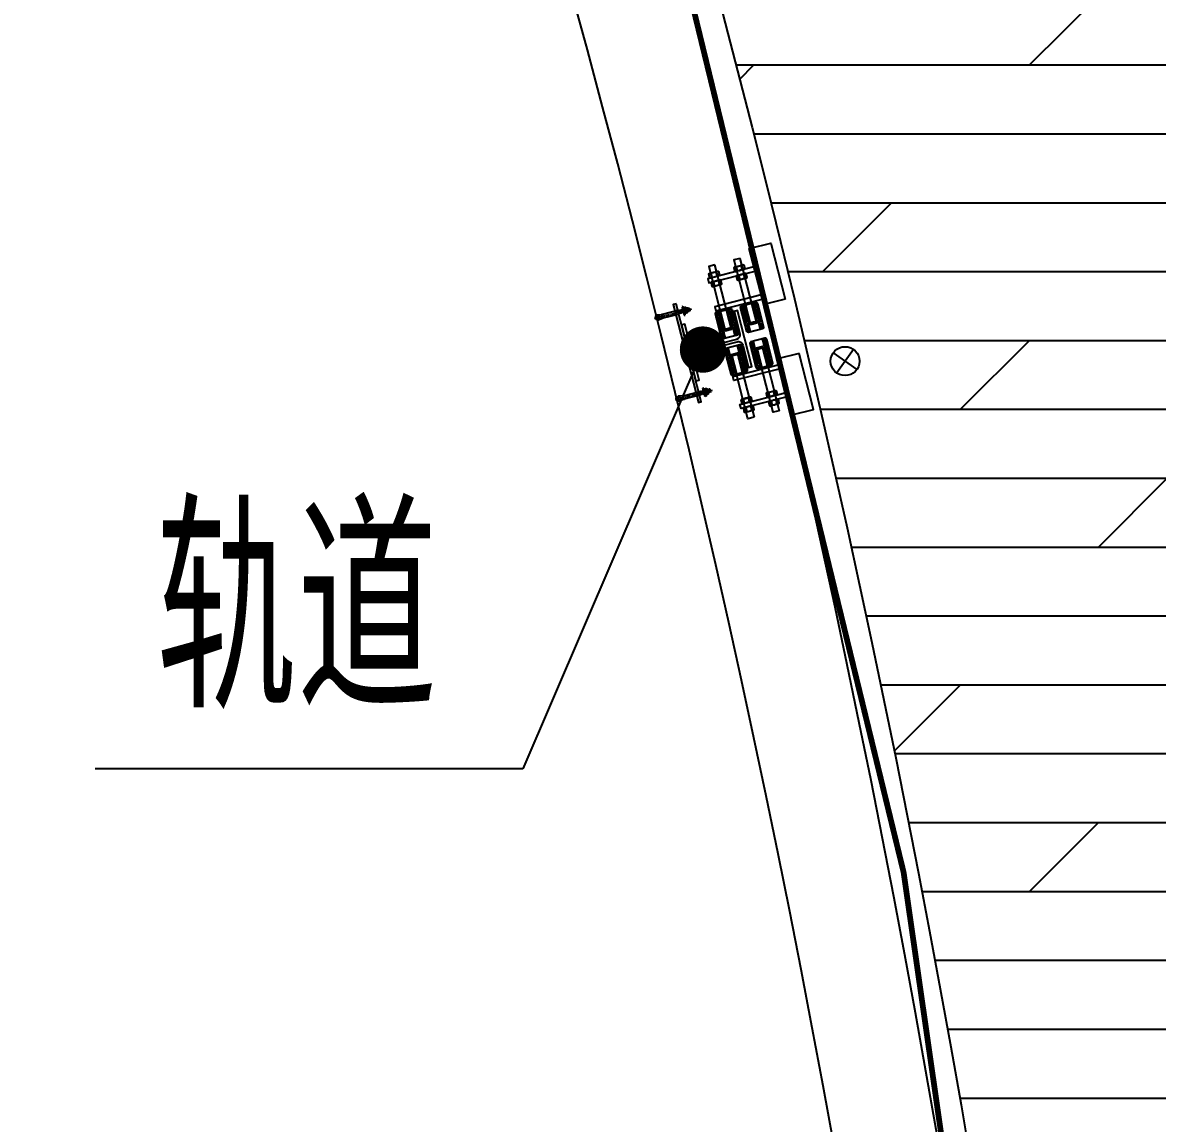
# Model space of a CAD drawing. Extents: x -89702 to 926017, y -610001 to -56924.
# Drawn here: x 50098 to 54020, y -127245 to -123439 of the extents above; entities that cross this region are included whole.
import ezdxf

# ---------------------------------------------------------------- set-up
doc = ezdxf.new("R2010")
doc.units = 0
doc.header["$LTSCALE"] = 10
doc.header["$MEASUREMENT"] = 0
doc.linetypes.add('CENTER', pattern=[2, 1.25, -0.25, 0.25, -0.25])
for name, color, linetype in [('CEN', 1, 'CENTER'), ('DIM_LEAD', 3, 'Continuous'), ('PUB_TEXT', 7, 'Continuous'), ('W-PLASTIC_RAILINGS塑木栏杆', 6, 'Continuous'), ('W-STEEL_FRAME钢架', 3, 'Continuous'), ('W-WOOD_FLOOR木地板', 30, 'Continuous')]:
    doc.layers.add(name, color=color, linetype=linetype)
doc.styles.add('_TCH_DIM', font='SIMPLEX', dxfattribs={"bigfont": 'GBCBIG'})
pattern_1 = [(57.43606028609812, (-985126.5377050128, -2868074.542650911), (-6.689656076240039, 4.272283678739593), []), (147.4360602860982, (-985126.5377050128, -2868074.542650911), (-4.272283678739593, -6.689656076240039), [])]
pattern_2 = [(57.43606028609812, (-985038.6493807023, -2868055.161153293), (-6.689656076240039, 4.272283678739593), []), (147.4360602860982, (-985038.6493807023, -2868055.161153293), (-4.272283678739593, -6.689656076240039), [])]

# ---------------------------------------------------------------- blocks, each defined once
blk = doc.blocks.new('dimaideng')
for p, q in [((564093.6504764834, -312859.8047351431), (564167.724875482, -312926.9834774132)), ((564164.890825282, -312856.9229590791), (564096.4845266835, -312929.8652534772))]:
    blk.add_line(p, q)
blk.add_circle((564130.6876759827, -312893.3941062782), 50)
blk = doc.blocks.new('*U60')
at = {"rotation": 268.3344565354122}
blk.add_blockref('dimaideng', (332230.7636416096, 554781.485014278), dxfattribs=at)
blk = doc.blocks.new('*U61')
at = {"color": 0, "linetype": 'ByBlock', "lineweight": -2, "transparency": 16777216, "rotation": 99.27362953373485}
blk.add_blockref('*U60', (594352.5809707147, -310860.371240188), dxfattribs=at)
blk = doc.blocks.new('HW200a')
at = {"layer": 'W-STEEL_FRAME钢架'}
blk.add_lwpolyline([(-1440883.381686876, 1205965.440581847), (-1440803.381686876, 1205965.440581847), (-1440803.381686876, 1205953.440581847), (-1441003.381686876, 1205953.440581847), (-1441003.381686876, 1205965.440581847), (-1440923.381686876, 1205965.440581847, 0.414213562373095), (-1440907.381686876, 1205981.440581847), (-1440907.381686876, 1206125.440581847, 0.414213562373095), (-1440923.381686876, 1206141.440581847), (-1441003.381686876, 1206141.440581847), (-1441003.381686876, 1206153.440581847), (-1440803.381686876, 1206153.440581847), (-1440803.381686876, 1206141.440581847), (-1440883.381686876, 1206141.440581847, 0.414213562373095), (-1440899.381686876, 1206125.440581847), (-1440899.381686876, 1205981.440581847, 0.414213562373095)], format="xyb", close=True, dxfattribs=at)
blk = doc.blocks.new('NY-M12')
for p, q in [((-0.7794228634060119, 0), (0.08660254037846471, -1.5)), ((-0.08660254037846471, 0), (0.7794228634060119, -1.5))]:
    blk.add_line(p, q)
blk.add_lwpolyline([(11.01499999999997, 0), (-11.015, 0), (-11.015, -1.5), (11.01499999999997, -1.5)], close=True)
blk = doc.blocks.new('$matou$00000104')
for p, q in [((-60.6343106712884, 6.063409997387907, 1e-08), (-62.00135385307476, 5.315338772527866, 1e-08)), ((-62.00135385307476, -5.315346299135854, 1e-08), (-62.00135385307476, 5.315338772527866, 1e-08)), ((-60.6343106712884, 6.063409997387907, 1e-08), (-56.91753413558035, 5.408042012800479, 1e-08)), ((-60.6343106712884, -6.063417523992939, 1e-08), (-60.6343106712884, 6.063409997387907, 1e-08)), ((-56.91753413558035, 6.508283704383075, 1e-08), (-56.91753413558035, 5.392294827084015, 1e-08)), ((-40.26023992027604, 6.519596590571609, 1e-08), (-54.04563538711591, 8.892189300433984, 1e-08)), ((-46.51618238549781, 0.8488741631911125, 1e-08), (-52.37411347224497, 0.8488741631911125, 1e-08)), ((-46.03110928470505, 0.3638010623376431, 1e-08), (-46.03110928470505, -0.3638085889454032, 1e-08)), ((-38.64954081513497, 6.063409997387907, 1e-08), (-40.26023992027604, 6.519596590571609, 1e-08)), ((-40.26023992027604, 5.007697491291538, 1e-08), (-40.26023992027604, 6.519596590571609, 1e-08)), ((-38.64954081513497, 4.973740758475969, 1e-08), (-40.26023992027604, 5.007697491291538, 1e-08)), ((-38.64954081513497, -6.063417523992939, 1e-08), (-38.64954081513497, 6.063409997387907, 1e-08)), ((-36.81864533366297, 6.548483098238648, 1e-08), (-38.16446771432675, 6.548483098238648, 1e-08)), ((-36.33357223287021, -6.063417523992939, 1e-08), (-36.33357223287021, 6.063409997387907, 1e-08)), ((-36.33357223287021, 6.063409997387907, 1e-08), (18.5534239027038, 6.063412713001981, 1e-08)), ((19.35791455947037, 6.063413234069458, 1e-08), (18.5534239027038, 6.063412713001981, 1e-08)), ((18.5534239027038, -4.663128857520405, 1e-08), (19.35791455947037, 6.063413234069458, 1e-08)), ((18.5534239027038, -6.063414287311389, 1e-08), (18.5534239027038, 6.063412713001981, 1e-08)), ((19.46293596669238, 6.063413234069458, 1e-08), (19.25289315224745, 6.063413234069458, 1e-08)), ((19.35858802579696, -4.850731535161003, 1e-08), (20.26810008978555, 4.850730481935898, 1e-08)), ((20.11056797928995, 4.941681688343124, 1e-08), (19.46293596669238, 6.063413234069458, 1e-08)), ((21.07191728023918, 6.063413234069458, 1e-08), (20.4242852703037, 4.941681688122571, 1e-08)), ((20.44932903626523, -3.638048783024715, 1e-08), (20.99503627466947, 3.638047729799382, 1e-08)), ((21.28196009468411, 6.063413234069458, 1e-08), (21.07191728023918, 6.063413234069458, 1e-08)), ((21.17761215377323, -4.850731535161003, 1e-08), (22.08712421777727, 4.850730481935898, 1e-08)), ((21.92959210728168, 4.941681688343124, 1e-08), (21.28196009468411, 6.063413234069458, 1e-08)), ((22.8909414082309, 6.063413234069458, 1e-08), (22.24330939829542, 4.941681688122571, 1e-08)), ((22.26835316425604, -3.638048783024715, 1e-08), (22.81406040264665, 3.638047729799382, 1e-08)), ((23.10098422267583, 6.063413234069458, 1e-08), (22.8909414082309, 6.063413234069458, 1e-08)), ((22.99663628176495, -4.850731535161003, 1e-08), (23.906148345769, 4.850730481935898, 1e-08)), ((23.7486162352734, 4.941681688343124, 1e-08), (23.10098422267583, 6.063413234069458, 1e-08)), ((24.70996553622263, 6.063413234069458, 1e-08), (24.06233352628715, 4.941681688122571, 1e-08)), ((24.08737729224777, -3.638048783024715, 1e-08), (24.63308453063837, 3.638047729799382, 1e-08)), ((24.92000835066756, 6.063413234069458, 1e-08), (24.70996553622263, 6.063413234069458, 1e-08)), ((24.81566040975758, -4.850731535161003, 1e-08), (25.72517247374526, 4.850730481935898, 1e-08)), ((25.56764036325058, 4.941681688343124, 1e-08), (24.92000835066756, 6.063413234069458, 1e-08)), ((26.5289896641998, 6.063413234069458, 1e-08), (25.88135765426341, 4.941681688122571, 1e-08)), ((25.90640142022494, -3.638048783024715, 1e-08), (26.4521086586301, 3.638047729799382, 1e-08)), ((26.73903247864473, 6.063413234069458, 1e-08), (26.5289896641998, 6.063413234069458, 1e-08)), ((26.63468453774931, -4.850731535161003, 1e-08), (27.54419660173699, 4.850730481935898, 1e-08)), ((27.38666449124139, 4.941681688343124, 1e-08), (26.73903247864473, 6.063413234069458, 1e-08)), ((28.34801379219152, 6.063413234069458, 1e-08), (27.70038178225514, 4.941681688122571, 1e-08)), ((27.72542554821666, -3.638048783024715, 1e-08), (28.27113278662182, 3.638047729799382, 1e-08)), ((28.55805660663646, 6.063413234069458, 1e-08), (28.34801379219152, 6.063413234069458, 1e-08)), ((28.45370866574103, -4.850731535161003, 1e-08), (29.36322072972962, 4.850730481935898, 1e-08)), ((29.20568861923311, 4.941681688343124, 1e-08), (28.55805660663646, 6.063413234069458, 1e-08)), ((30.16703792018325, 6.063413234069458, 1e-08), (29.51940591024686, 4.941681688122571, 1e-08)), ((29.54444967620839, -3.638048783024715, 1e-08), (30.09015691461354, 3.638047729799382, 1e-08)), ((30.37708073462818, 6.063413234069458, 1e-08), (30.16703792018325, 6.063413234069458, 1e-08)), ((30.2727327937173, -4.850731535161003, 1e-08), (31.18224485772134, 4.850730481935898, 1e-08)), ((31.02471274722484, 4.941681688343124, 1e-08), (30.37708073462818, 6.063413234069458, 1e-08)), ((31.98606204817497, 6.063413234069458, 1e-08), (31.33843003823858, 4.941681688122571, 1e-08)), ((31.36347380420011, -3.638048783024715, 1e-08), (31.90918104259072, 3.638047729799382, 1e-08)), ((32.19610486261899, 6.063413234069458, 1e-08), (31.98606204817497, 6.063413234069458, 1e-08)), ((32.09175692170902, -4.850731535161003, 1e-08), (33.00126898571216, 4.850730481935898, 1e-08)), ((32.84373687521656, 4.941681688343124, 1e-08), (32.19610486261899, 6.063413234069458, 1e-08)), ((33.80508617616579, 6.063413234069458, 1e-08), (33.15745416623122, 4.941681688122571, 1e-08)), ((33.18249793219184, -3.638048783024715, 1e-08), (33.72820517058244, 3.638047729799382, 1e-08)), ((34.01512899061072, 6.063413234069458, 1e-08), (33.80508617616579, 6.063413234069458, 1e-08)), ((33.91078104970074, -4.850731535161003, 1e-08), (34.82029311368933, 4.850730481935898, 1e-08)), ((34.66276100319374, 4.941681688343124, 1e-08), (34.01512899061072, 6.063413234069458, 1e-08)), ((35.62411030414296, 6.063413234069458, 1e-08), (34.97647829420748, 4.941681688122571, 1e-08)), ((35.00152206016901, -3.638048783024715, 1e-08), (35.54722929857417, 3.638047729799382, 1e-08)), ((35.83415311858789, 6.063413234069458, 1e-08), (35.62411030414296, 6.063413234069458, 1e-08)), ((35.72980517769247, -4.850731535161003, 1e-08), (36.63931724168106, 4.850730481935898, 1e-08)), ((36.48178513118546, 4.941681688343124, 1e-08), (35.83415311858789, 6.063413234069458, 1e-08)), ((36.03177903859068, 15.15853439996135, 1e-08), (40.07405487856613, 15.15853439996135, 1e-08)), ((36.03177926757598, -15.15853439996135, 1e-08), (36.03177903859068, 15.15853439996135, 1e-08)), ((37.44313443213468, 6.063413234069458, 1e-08), (36.79550242219921, 4.941681688122571, 1e-08)), ((36.82054618816073, -3.638048783024715, 1e-08), (37.36625342656589, 3.638047729799382, 1e-08)), ((37.65317724657962, 6.063413234069458, 1e-08), (37.44313443213468, 6.063413234069458, 1e-08)), ((37.54882930568419, -4.850731535161003, 1e-08), (38.45834136967278, 4.850730481935898, 1e-08)), ((38.30080925917719, 4.941681688343124, 1e-08), (37.65317724657962, 6.063413234069458, 1e-08)), ((39.26215856012641, 6.063413234069458, 1e-08), (38.61452655019093, 4.941681688122571, 1e-08)), ((38.63957031615246, -3.638048783024715, 1e-08), (39.18527755455762, 3.638047729799382, 1e-08)), ((39.47220137457134, 6.063413234069458, 1e-08), (39.26215856012641, 6.063413234069458, 1e-08)), ((39.36785343366046, -4.850731535161003, 1e-08), (40.07405518552696, 2.682087152280246, 1e-08)), ((40.07405535336329, 5.020971568419327, 1e-08), (39.47220137457134, 6.063413234069458, 1e-08)), ((40.07405487856613, 15.15853439996135, 1e-08), (40.07405510755052, -15.15853439996135, 1e-08)), ((48.38496416285398, 10.12084773781271, 1e-08), (41.58990883836759, 10.12084800994103, 1e-08)), ((41.58990802773042, -10.12084826116097, 1e-08), (41.58990883836759, 10.12084800994103, 1e-08)), ((48.38496396823848, 5.261248354527879, 1e-08), (41.5899086437521, 5.261248626656197, 1e-08)), ((48.38496416285398, 10.12084773781271, 1e-08), (49.16781443617401, 8.764911164151727, 1e-08)), ((49.16781373415233, -8.76491202231864, 1e-08), (49.16781443617401, 8.764911164151727, 1e-08)), ((49.86728309188584, 6.063416703339499, 1e-08), (49.21965108195036, 4.941685157389657, 1e-08)), ((49.24469484791189, -3.638045313757402, 1e-08), (49.79040208631613, 3.638051199069423, 1e-08)), ((50.07732590633077, 6.063416703339499, 1e-08), (49.86728309188584, 6.063416703339499, 1e-08)), ((49.97297796541989, -4.85072806589119, 1e-08), (50.88249002942393, 4.850733951202983, 1e-08)), ((50.72495791892834, 4.941685157610436, 1e-08), (50.07732590633077, 6.063416703339499, 1e-08)), ((51.68630721987756, 6.063416703339499, 1e-08), (51.03867520994118, 4.941685157389657, 1e-08)), ((51.0637189759027, -3.638045313757402, 1e-08), (51.60942621429331, 3.638051199069423, 1e-08)), ((51.8963500343225, 6.063416703339499, 1e-08), (51.68630721987756, 6.063416703339499, 1e-08)), ((51.79200209341161, -4.85072806589119, 1e-08), (52.7015141574002, 4.850733951202983, 1e-08)), ((52.54398204692006, 4.941685157610436, 1e-08), (51.8963500343225, 6.063416703339499, 1e-08)), ((53.50533134786929, 6.063416703339499, 1e-08), (52.85769933793381, 4.941685157389657, 1e-08)), ((52.88274310389443, -3.638045313757402, 1e-08), (53.42845034228503, 3.638051199069423, 1e-08)), ((53.71537416231422, 6.063416703339499, 1e-08), (53.50533134786929, 6.063416703339499, 1e-08)), ((53.61102622140425, -4.85072806589119, 1e-08), (54.52053828539192, 4.850733951202983, 1e-08)), ((54.36300617489724, 4.941685157610436, 1e-08), (53.71537416231422, 6.063416703339499, 1e-08)), ((55.32435547584646, 6.063416703339499, 1e-08), (54.67672346591007, 4.941685157389657, 1e-08)), ((54.7017672318716, -3.638045313757402, 1e-08), (55.24747447027676, 3.638051199069423, 1e-08)), ((55.53439829029139, 6.063416703339499, 1e-08), (55.32435547584646, 6.063416703339499, 1e-08)), ((55.43005034939597, -4.85072806589119, 1e-08), (56.33956241338365, 4.850733951202983, 1e-08)), ((56.18203030288805, 4.941685157610436, 1e-08), (55.53439829029139, 6.063416703339499, 1e-08)), ((57.14337960383818, 6.063416703339499, 1e-08), (56.4957475939018, 4.941685157389657, 1e-08)), ((56.52079135986332, -3.638045313757402, 1e-08), (57.06649859826848, 3.638051199069423, 1e-08)), ((57.35342241828312, 6.063416703339499, 1e-08), (57.14337960383818, 6.063416703339499, 1e-08)), ((57.24907447737223, -4.85072806589119, 1e-08), (58.15858654137628, 4.850733951202983, 1e-08)), ((58.00105443087978, 4.941685157610436, 1e-08), (57.35342241828312, 6.063416703339499, 1e-08)), ((58.05423859418534, -6.063410818041348, 1e-08), (58.06361017650124, 2.942648961834493e-06, 1e-08)), ((58.63084613883893, 5.486809158617007, 1e-08), (58.31611865187097, 4.941685157610436, 1e-08)), ((58.63084613883893, 5.486809158617007, 1e-08), (59.26692134617497, 4.850733951202983, 1e-08)), ((59.26692134617497, -4.85072806589119, 1e-08), (59.26692134617497, 4.850733951202983, 1e-08)), ((-60.6343106712884, -6.063417523992939, 1e-08), (-62.00135385307476, -5.315346299135854, 1e-08)), ((-60.6343106712884, -6.063417523992939, 1e-08), (-56.91753413558035, -5.408049539405738, 1e-08)), ((-56.91753413558035, -6.508291230990835, 1e-08), (-56.91753413558035, -5.392302353678133, 1e-08)), ((-40.26023992027604, -6.519604117165727, 1e-08), (-54.04563538711591, -8.892196827025373, 1e-08)), ((-46.51618238549781, -0.8488816897961442, 1e-08), (-52.37411347224497, -0.8488816897961442, 1e-08)), ((-38.64954081513497, -4.829600122085367, 1e-08), (-40.26023992027604, -5.007705017885655, 1e-08)), ((-40.26023992027604, -5.007705017885655, 1e-08), (-40.26023992027604, -6.519604117165727, 1e-08)), ((-38.64954081513497, -6.063417523992939, 1e-08), (-40.26023992027604, -6.519604117165727, 1e-08)), ((-36.81864533366297, -6.54849062484368, 1e-08), (-38.16446771432675, -6.54849062484368, 1e-08)), ((18.34338108825887, -6.063414287311389, 1e-08), (-36.33357223287021, -6.063417523992939, 1e-08)), ((18.5534239027038, -6.063414287311389, 1e-08), (18.34338108825887, -6.063414287311389, 1e-08)), ((19.20105591530137, -4.941682741582099, 1e-08), (18.5534239027038, -6.063414287311389, 1e-08)), ((20.16240521625059, -6.063414287311389, 1e-08), (19.51477320631511, -4.941682741347904, 1e-08)), ((20.37244803069552, -6.063414287311389, 1e-08), (20.16240521625059, -6.063414287311389, 1e-08)), ((21.02008004327854, -4.941682741582099, 1e-08), (20.37244803069552, -6.063414287311389, 1e-08)), ((21.98142934422776, -6.063414287311389, 1e-08), (21.33379733429229, -4.941682741347904, 1e-08)), ((22.1914721586727, -6.063414287311389, 1e-08), (21.98142934422776, -6.063414287311389, 1e-08)), ((22.83910417127026, -4.941682741582099, 1e-08), (22.1914721586727, -6.063414287311389, 1e-08)), ((23.80045347221949, -6.063414287311389, 1e-08), (23.1528214622831, -4.941682741347904, 1e-08)), ((24.01049628666442, -6.063414287311389, 1e-08), (23.80045347221949, -6.063414287311389, 1e-08)), ((24.65812829926199, -4.941682741582099, 1e-08), (24.01049628666442, -6.063414287311389, 1e-08)), ((25.61947760021121, -6.063414287311389, 1e-08), (24.97184559027482, -4.941682741347904, 1e-08)), ((25.82952041465614, -6.063414287311389, 1e-08), (25.61947760021121, -6.063414287311389, 1e-08)), ((26.4771524272528, -4.941682741582099, 1e-08), (25.82952041465614, -6.063414287311389, 1e-08)), ((27.43850172820294, -6.063414287311389, 1e-08), (26.79086971826655, -4.941682741347904, 1e-08)), ((27.64854454264787, -6.063414287311389, 1e-08), (27.43850172820294, -6.063414287311389, 1e-08)), ((28.29617655524453, -4.941682741582099, 1e-08), (27.64854454264787, -6.063414287311389, 1e-08)), ((29.25752585619466, -6.063414287311389, 1e-08), (28.60989384625918, -4.941682741347904, 1e-08)), ((29.46756867063959, -6.063414287311389, 1e-08), (29.25752585619466, -6.063414287311389, 1e-08)), ((30.1152006832217, -4.941682741582099, 1e-08), (29.46756867063959, -6.063414287311389, 1e-08)), ((31.07654998417183, -6.063414287311389, 1e-08), (30.42891797423545, -4.941682741347904, 1e-08)), ((31.28659279861586, -6.063414287311389, 1e-08), (31.07654998417183, -6.063414287311389, 1e-08)), ((31.93422481121343, -4.941682741582099, 1e-08), (31.28659279861586, -6.063414287311389, 1e-08)), ((32.89557411216356, -6.063414287311389, 1e-08), (32.24794210222717, -4.941682741347904, 1e-08)), ((33.10561692660758, -6.063414287311389, 1e-08), (32.89557411216356, -6.063414287311389, 1e-08)), ((33.75324893920515, -4.941682741582099, 1e-08), (33.10561692660758, -6.063414287311389, 1e-08)), ((34.71459824015437, -6.063414287311389, 1e-08), (34.0669662302189, -4.941682741347904, 1e-08)), ((34.92464105459931, -6.063414287311389, 1e-08), (34.71459824015437, -6.063414287311389, 1e-08)), ((35.57227306719687, -4.941682741582099, 1e-08), (34.92464105459931, -6.063414287311389, 1e-08)), ((36.5336223681461, -6.063414287311389, 1e-08), (35.88599035821062, -4.941682741347904, 1e-08)), ((40.07405510755052, -15.15853439996135, 1e-08), (36.03177926757598, -15.15853439996135, 1e-08)), ((36.74366518259103, -6.063414287311389, 1e-08), (36.5336223681461, -6.063414287311389, 1e-08)), ((37.3912971951886, -4.941682741582099, 1e-08), (36.74366518259103, -6.063414287311389, 1e-08)), ((38.35264649613782, -6.063414287311389, 1e-08), (37.70501448620325, -4.941682741347904, 1e-08)), ((38.56268931058275, -6.063414287311389, 1e-08), (38.35264649613782, -6.063414287311389, 1e-08)), ((39.21032132316577, -4.941682741582099, 1e-08), (38.56268931058275, -6.063414287311389, 1e-08)), ((40.07405457023924, -5.892005376545512, 1e-08), (39.52538554415696, -4.941682741582099, 1e-08)), ((48.38496354684685, -5.261249150004232, 1e-08), (41.58990822234591, -5.261248877875914, 1e-08)), ((48.38496335223044, -10.12084853329202, 1e-08), (41.58990802773042, -10.12084826116097, 1e-08)), ((48.38496335223044, -10.12084853329202, 1e-08), (49.16781373415233, -8.76491202231864, 1e-08)), ((49.8154458549252, -4.941679272312285, 1e-08), (49.16781384234218, -6.063410818041348, 1e-08)), ((50.77679515587442, -6.063410818041348, 1e-08), (50.12916314593895, -4.941679272077863, 1e-08)), ((50.98683797031936, -6.063410818041348, 1e-08), (50.77679515587442, -6.063410818041348, 1e-08)), ((51.63446998291693, -4.941679272312285, 1e-08), (50.98683797031936, -6.063410818041348, 1e-08)), ((52.59581928386615, -6.063410818041348, 1e-08), (51.94818727392976, -4.941679272077863, 1e-08)), ((52.80586209831108, -6.063410818041348, 1e-08), (52.59581928386615, -6.063410818041348, 1e-08)), ((53.45349411090865, -4.941679272312285, 1e-08), (52.80586209831108, -6.063410818041348, 1e-08)), ((54.41484341185787, -6.063410818041348, 1e-08), (53.76721140192149, -4.941679272077863, 1e-08)), ((54.62488622630281, -6.063410818041348, 1e-08), (54.41484341185787, -6.063410818041348, 1e-08)), ((55.27251823889947, -4.941679272312285, 1e-08), (54.62488622630281, -6.063410818041348, 1e-08)), ((56.2338675398496, -6.063410818041348, 1e-08), (55.58623552991321, -4.941679272077863, 1e-08)), ((56.44391035429453, -6.063410818041348, 1e-08), (56.2338675398496, -6.063410818041348, 1e-08)), ((57.09154236689119, -4.941679272312285, 1e-08), (56.44391035429453, -6.063410818041348, 1e-08)), ((58.05423859418534, -6.063410818041348, 1e-08), (57.40660658786783, -4.941679272312285, 1e-08)), ((58.05423859418534, -6.063410818041348, 1e-08), (59.26692134617497, -4.85072806589119, 1e-08))]:
    blk.add_line(p, q)
at = {"extrusion": (0, 0, -1)}
for centre, major_axis, ratio, start_param, end_param in [((-54.49216863160109, 6.508283704383075, 1e-08), (-1.714992394826647, 1.714992394826647), 0.9999999999997189, 5.497787143781998, 7.253749442459084), ((-52.37411347224497, 5.392294827084015, 1e-08), (-3.212683561024417, 3.212683561024417), 0.9999999999993903, 3.926990816987546, 5.497787143781833), ((-53.87859359804952, 5.581816676234439, 1e-08), (-0.4451014818017711, 0.4451014818017711), 0.9999999999992336, 4.71238898038469, 10.99557428756428), ((-46.51618238549781, 0.3638010623376431, 1e-08), (0.3429984789662514, 0.3429984789662514), 0.9999999999958633, -0.7853981633995167, 0.7853981633995164), ((-46.51618238549781, 0.3638010623376431, 1e-08), (0.3429984789662514, 0.3429984789662514), 0.9999999999958633, -0.7853981633995167, 0.7853981633995164), ((-38.16446771432675, 6.063409997387907, 1e-08), (0.3429984789651378, 0.3429984789651379), 0.9999999999986062, 3.926990816987939, 5.497787143781441), ((-36.81864533366297, 6.063409997387907, 1e-08), (0.342998478964546, 0.3429984789645463), 0.9999999999992444, -0.7853981633978262, 0.7853981633978258), ((33.00126898571216, 5.03263289476422, 1e-08), (-0.1286244296118589, 0.1286244296118589), 1, 2.879793265840473, 4.97418836813401), ((34.82029311368933, 5.03263289476422, 1e-08), (-0.1286244296118589, 0.1286244296118589), 1, 2.879793265840473, 4.97418836813401), ((36.63931724168106, 5.03263289476422, 1e-08), (-0.1286244296118589, 0.1286244296118589), 1, 2.879793265840473, 4.97418836813401), ((38.45834136967278, 5.03263289476422, 1e-08), (-0.1286244296118589, 0.1286244296118589), 1, 2.879793265840473, 4.97418836813401), ((45.00560040051278, 7.691048181514816, 1e-08), (-2.943129739134957, 2.943129739134956), 0.9999999999996942, 1.732823117807996, 2.979565942665545), ((31.0969312715024, 2.946057975350413e-07, 1e-08), (12.77804378033228, 12.77804378033229), 0.9999999999999414, 0.4899746434144134, 1.080821763480976), ((50.88249002942393, 5.032636364031305, 1e-08), (0.1286244296119411, 0.1286244296119411), 0.9999999999950004, 1.308996939049326, 3.403392041340363), ((52.7015141574002, 5.032636364031305, 1e-08), (-0.1286244296119411, 0.1286244296119411), 0.9999999999950002, 2.879793265839222, 4.97418836813026), ((54.52053828539192, 5.032636364031305, 1e-08), (-0.1286244296119411, 0.1286244296119411), 0.9999999999950002, 2.879793265839222, 4.97418836813026), ((56.33956241338365, 5.032636364031305, 1e-08), (-0.1286244296119411, 0.1286244296119411), 0.9999999999950002, 2.879793265839222, 4.97418836813026), ((58.15858654137628, 5.032636364031305, 1e-08), (0.1286244296119411, 0.1286244296119411), 0.9999999999950004, 1.308996939049326, 3.403392041340363), ((-52.37411347224497, -5.392302353678133, 1e-08), (-3.212683561024051, 3.212683561024049), 0.9999999999996187, 5.497787143781947, 7.068583470577225), ((-54.49216863160109, -6.508291230990835, 1e-08), (1.714992394826633, 1.714992394826633), 0.9999999999998128, 2.171028518310357, 3.926990816987335), ((-53.87859359804952, -5.581824202825828, 1e-08), (0.4451014818010889, 0.445101481801089), 0.9999999999989785, 3.14159265359056, 9.424777960770147), ((-46.51618238549781, -0.3638085889454032, 1e-08), (-0.3429984789663649, 0.3429984789663648), 0.999999999995669, 2.356194490190179, 3.926990816989407), ((-38.16446771432675, -6.063417523992939, 1e-08), (0.342998478966365, 0.342998478966365), 0.9999999999961378, 2.356194490190413, 3.926990816989172), ((-36.81864533366297, -6.063417523992939, 1e-08), (-0.3429984789656829, 0.3429984789656829), 0.9999999999996464, 2.356194490192168, 3.926990816987418), ((19.35858802579696, -5.032633947989325, 1e-08), (-0.1286244296119411, 0.1286244296119411), 0.9999999999950002, 6.021385919429016, 8.115781021720053), ((21.17761215377323, -5.032633947989325, 1e-08), (0.1286244296119411, 0.1286244296119411), 0.9999999999950004, 4.450589592639119, 6.544984694930156), ((22.99663628176495, -5.032633947989325, 1e-08), (0.1286244296119411, 0.1286244296119411), 0.9999999999950004, 4.450589592639119, 6.544984694930156), ((24.81566040975758, -5.032633947989325, 1e-08), (-0.1286244296119411, 0.1286244296119411), 0.9999999999950002, 6.021385919429016, 8.115781021720053), ((26.63468453774931, -5.032633947989325, 1e-08), (-0.1286244296119411, 0.1286244296119411), 0.9999999999950002, 6.021385919429016, 8.115781021720053), ((28.45370866574103, -5.032633947989325, 1e-08), (-0.1286244296119411, 0.1286244296119411), 0.9999999999950002, 6.021385919429016, 8.115781021720053), ((30.2727327937173, -5.032633947989325, 1e-08), (0.1286244296119411, 0.1286244296119411), 0.9999999999950004, 4.450589592639119, 6.544984694930156), ((32.09175692170902, -5.032633947989325, 1e-08), (0.1286244296119411, 0.1286244296119411), 0.9999999999950004, 4.450589592639119, 6.544984694930156), ((33.91078104970074, -5.032633947989325, 1e-08), (-0.1286244296118053, 0.1286244296118052), 1, 6.021385919430266, 8.115781021723803), ((35.72980517769247, -5.032633947989325, 1e-08), (-0.1286244296118053, 0.1286244296118052), 1, 6.021385919430266, 8.115781021723803), ((37.54882930568419, -5.032633947989325, 1e-08), (-0.1286244296118053, 0.1286244296118052), 1, 6.021385919430266, 8.115781021723803), ((39.36785343366046, -5.032633947989325, 1e-08), (0.1286244296124484, 0.1286244296124484), 0.99999999999, 4.45058959264037, 6.544984694933907), ((45.00559978449019, -7.691048706305082, 1e-08), (2.943129739134568, 2.943129739134568), 0.999999999999652, 0.1620267910125437, 1.408769615870177)]:
    blk.add_ellipse(centre, major_axis=major_axis, ratio=ratio, start_param=start_param, end_param=end_param, dxfattribs=at)
for centre in [(-49.73301181178249, 4.849751860869674, 1e-08), (-49.73301181178249, -4.849759387477434, 1e-08)]:
    blk.add_ellipse(centre, major_axis=(0.4451014818016575, 0.4451014818016575), ratio=0.9999999999992336, dxfattribs=at)
at = {"extrusion": (0, 0, -0.9999999999999999)}
for centre, start_param, end_param in [((20.26810008978555, 5.03263289476422, 1e-08), 1.308996939049326, 3.403392041340363), ((22.08712421777727, 5.03263289476422, 1e-08), 1.308996939049326, 3.403392041340363), ((23.906148345769, 5.03263289476422, 1e-08), 1.308996939049326, 3.403392041340363), ((29.36322072972962, 5.03263289476422, 1e-08), 1.308996939049326, 3.403392041340363), ((31.18224485772134, 5.03263289476422, 1e-08), 1.308996939049326, 3.403392041340363), ((49.97297796541989, -5.032630478719511, 1e-08), 4.450589592639119, 6.544984694930157), ((51.79200209341161, -5.032630478719511, 1e-08), 4.450589592639119, 6.544984694930157), ((57.24907447737223, -5.032630478719511, 1e-08), 4.450589592639119, 6.544984694930157)]:
    blk.add_ellipse(centre, major_axis=(0.1286244296119947, 0.1286244296119948), ratio=0.9999999999949999, start_param=start_param, end_param=end_param, dxfattribs=at)
at = {"extrusion": (0, 0, -0.9999999999999998)}
for centre, start_param, end_param in [((25.72517247374526, 5.03263289476422, 1e-08), 2.879793265839222, 4.97418836813026), ((27.54419660173699, 5.03263289476422, 1e-08), 2.879793265839222, 4.97418836813026), ((53.61102622140425, -5.032630478719511, 1e-08), 6.021385919429016, 8.115781021720053), ((55.43005034939597, -5.032630478719511, 1e-08), 6.021385919429016, 8.115781021720053)]:
    blk.add_ellipse(centre, major_axis=(-0.1286244296119947, 0.1286244296119947), ratio=0.9999999999950001, start_param=start_param, end_param=end_param, dxfattribs=at)
at = {"layer": 'CEN'}
blk.add_line((-66.05841751907883, 2.359053723921534e-06, 1e-08), (66.05841751907883, -6.345755991787883e-07, 1e-08), dxfattribs=at)
at = {"extrusion": (0, 0, -1), "xscale": 1.01056896011507, "yscale": 1.01056896011507, "zscale": -1.010568960117647, "rotation": 90.00000229450367}
blk.add_blockref('NY-M12', (-41.58990843304855, -1.256098585145082e-07, -1e-08), dxfattribs=at)

msp = doc.modelspace()

# ---------------------------------------------------------------- hatches: boundary and pattern name
h = msp.add_hatch()
h.set_pattern_fill('ANSI37', color=256, scale=4.999999999999998, angle=12.43606028609819)
h.set_pattern_definition(pattern_1)
h.paths.add_polyline_path([(52637.67868833022, -124409.1442426905, 0.4142135623732086), (52631.59252157201, -124405.5444407249), (52617.24200512619, -124409.2281836591), (52633.40337627817, -124472.1869803637), (52639.69925594853, -124470.5708432484), (52647.15835032629, -124499.6287494198), (52655.21298710169, -124497.5611436008, 0.4142135623729812), (52658.81278906727, -124491.4749768427)])
h.paths.add_polyline_path([(52600.6969767246, -124506.3931655983, 0.4142135623729573), (52606.78314348269, -124509.9929675639), (52614.22605666535, -124508.0823897147), (52606.76696228765, -124479.0244835433), (52613.06284195813, -124477.4083464282), (52596.90147080633, -124414.4495497236), (52583.16267795295, -124417.976264688, 0.414213562373233), (52579.56287598743, -124424.0624314462)])
h = msp.add_hatch()
h.set_pattern_fill('ANSI37', color=256, scale=4.999999999999998, angle=12.43606028609819)
h.set_pattern_definition(pattern_2)
h.paths.add_polyline_path([(52550.50496981618, -124431.5215258239, 0.4142135623739296), (52544.41880305792, -124427.9217238583), (52530.06828661204, -124431.6054667924), (52546.22965776407, -124494.564263497), (52552.52553743443, -124492.9481263817), (52559.98463181231, -124522.0060325532), (52568.03926858759, -124519.9384267343, 0.4142135623729367), (52571.63907055317, -124513.8522599761)])
h.paths.add_polyline_path([(52513.52325821039, -124528.7704487316, 0.4142135623732011), (52519.60942496859, -124532.3702506972), (52527.05233815137, -124530.4596728481), (52519.59324377367, -124501.4017666766), (52525.88912344403, -124499.7856295615), (52509.72775229235, -124436.826832857), (52495.98895943909, -124440.3535478214, 0.4142135623723136), (52492.38915747339, -124446.4397145795)])
h = msp.add_hatch()
h.set_pattern_fill('ANSI37', color=256, scale=4.999999999999998, angle=12.43606028609819)
h.set_pattern_definition(pattern_1)
h.paths.add_polyline_path([(52669.6907171533, -124533.8514099126, 0.4142135623723338), (52663.6045503951, -124530.251607947), (52655.54991361987, -124532.3192137659), (52663.00900799751, -124561.3771199372), (52656.71312832715, -124562.9932570524), (52672.87449947895, -124625.952053757), (52687.22501592465, -124622.2683108229, 0.4142135623728423), (52690.82481789035, -124616.1821440646)])
h.paths.add_polyline_path([(52632.70900554762, -124631.1003328204, 0.4142135623733477), (52638.79517230577, -124634.7001347858), (52652.53396515897, -124631.1734198214), (52636.37259400699, -124568.2146231168), (52630.07671433675, -124569.830760232), (52622.61761995887, -124540.7728540607), (52615.17470677621, -124542.6834319099, 0.4142135623738554), (52611.57490481063, -124548.7695986681)])
h = msp.add_hatch()
h.set_pattern_fill('ANSI37', color=256, scale=4.999999999999998, angle=12.43606028609819)
h.set_pattern_definition(pattern_2)
h.paths.add_polyline_path([(52582.51699863926, -124556.228693046, 0.4142135623732271), (52576.43083188112, -124552.6288910803), (52568.37619510554, -124554.6964968993), (52575.83528948353, -124583.7544030707), (52569.53940981311, -124585.3705401858), (52585.70078096486, -124648.3293368903), (52600.05129741068, -124644.6455939563, 0.4142135623726249), (52603.65109937637, -124638.559427198)])
h.paths.add_polyline_path([(52545.53528703358, -124653.4776159537, 0.4142135623735912), (52551.62145379179, -124657.0774179193), (52565.36024664499, -124653.5507029548), (52549.19887549301, -124590.5919062503), (52542.90299582259, -124592.2080433653), (52535.44390144489, -124563.1501371941), (52528.000988262, -124565.0607150433, 0.414213562372937), (52524.40118629653, -124571.1468818015)])
at = {"layer": 'W-WOOD_FLOOR木地板'}
h = msp.add_hatch(dxfattribs=at)
h.set_pattern_fill('DOLMIT', color=256, scale=300)
h.set_pattern_definition([(0, (0, 0), (0, 238.122618), []), (45, (0, 0), (-476.2449108957954, 476.2449108957954), [336.756381, -673.512])])
edge = h.paths.add_edge_path()
edge.add_line((60622.30962324358, -102819.8312473243), (55146.09257740428, -102819.8038086314))
edge.add_line((55146.09257740428, -102819.8038086314), (53996.59387888265, -103586.136274318))
edge.add_line((53996.59387888265, -103586.136274318), (53996.59387888264, -106373.3797993869))
edge.add_line((53996.59387888264, -106373.3797993869), (49847.3093239218, -106373.3797993329))
edge.add_line((49847.3093239218, -106373.3797993329), (49847.30932390562, -102819.7957548155))
edge.add_line((49847.30932390562, -102819.7957548155), (46403.52305819088, -102819.7602622524))
edge.add_arc((36695.42038167642, -100101.547293762), 10081.46513755897, 318.1758005539471, 344.3580588203071, ccw=False)
edge.add_arc((8824.444655262174, -134926.5773190099), 45185.57901052471, 5.469640641015474, 38.457154601379614, ccw=False)
edge.add_line((53804.28669785825, -130619.5643936197), (60622.30962324358, -130619.5643716427))
edge.add_line((60622.30962324358, -130619.5643716427), (60622.30962324358, -102819.8312473243))
h.paths.add_polyline_path([(51947.30932160333, -115086.1362743181), (51947.30932160324, -106373.379799314), (53996.59387888265, -106376.3895366207), (53996.59387890477, -103586.1362742412), (57947.30932156596, -103586.136274318), (57947.30932156596, -115086.136274318)], flags=16)

# ---------------------------------------------------------------- linework, layer by layer
for p, q in [((52481.77727715461, -124320.1111015836), (52477.88197231344, -124304.9364172513)), ((52498.72772241919, -124315.7599631971), (52494.83241757785, -124300.5852788647)), ((52568.95099566876, -124297.7338184502), (52565.05569082742, -124282.5591341179)), ((52585.90144093328, -124293.3826800637), (52582.00613609194, -124278.2079957313)), ((52589.63098812242, -124307.9116331503), (52593.52629296364, -124323.0863174828)), ((52485.50682434363, -124334.6400546702), (52489.40212918515, -124349.8147390026)), ((52502.45726960821, -124330.2889162837), (52506.35257444978, -124345.4636006161)), ((52572.68054285779, -124312.2627715369), (52576.57584769924, -124327.4374558693)), ((52610.30342460551, -124750.4181295802), (52606.40811976417, -124735.2434452478)), ((52680.52669785491, -124732.3919848333), (52676.63139301363, -124717.217300501)), ((52697.47714311949, -124728.0408464468), (52693.58183827809, -124712.8661621145)), ((52593.35297934082, -124754.7692679667), (52589.45767449959, -124739.5945836342)), ((52597.08252653002, -124769.2982210534), (52600.97783137135, -124784.4729053858)), ((52614.03297179454, -124764.9470826668), (52617.92827663576, -124780.1217669992)), ((52684.25624504394, -124746.92093792), (52688.15154988545, -124762.0956222524)), ((52701.20669030851, -124742.5697995334), (52705.10199515009, -124757.7444838659))]:
    msp.add_line(p, q)
for points in [[(52733.81308794702, -124394.7909869105), (52659.23112877394, -124413.9359958136), (52609.50383292196, -124220.2166213379), (52684.08579209499, -124201.0716124348)], [(52577.94446688075, -124254.1283658388), (52556.63533568841, -124259.5983683827), (52613.82172591826, -124482.3756490297), (52635.13085711054, -124476.9056464859)], [(52625.66520407394, -124283.1754180429), (52465.84672013146, -124324.2004371208), (52469.57626732042, -124338.7293902065), (52629.39475126284, -124297.7043711285)], [(52490.77074836659, -124276.5056489724), (52469.46161717443, -124281.9756515159), (52526.64800740417, -124504.752932163), (52547.9571385965, -124499.2829296193)], [(52472.93945965706, -124320.8741336717), (52469.76934454659, -124308.5245235497), (52470.81928678625, -124306.749391579), (52501.89510310499, -124298.772304537), (52503.67023507563, -124299.8222467767), (52506.84035018615, -124312.1718568986), (52505.7904079465, -124313.9469888695), (52474.71459162764, -124321.9240759114)], [(52560.11317817092, -124298.4968505383), (52556.94306306069, -124286.1472404164), (52557.9930053004, -124284.3721084457), (52589.0688216192, -124276.3950214035), (52590.8439535899, -124277.4449636433), (52594.01406870025, -124289.7945737651), (52592.96412646036, -124291.569705736), (52561.88831014162, -124299.5467927781)], [(52564.56791509117, -124315.8508778354), (52567.73803020152, -124328.2004879572), (52569.51316217222, -124329.250430197), (52600.5889784909, -124321.273343155), (52601.63892073055, -124319.4982111842), (52598.46880562026, -124307.1486010622), (52596.69367364945, -124306.0986588225), (52565.61785733082, -124314.0757458647)], [(52477.3941965773, -124338.2281609688), (52480.5643116873, -124350.5777710907), (52482.33944365818, -124351.6277133304), (52513.41525997681, -124343.6506262883), (52514.4652022164, -124341.8754943176), (52511.29508710629, -124329.5258841957), (52509.51995513541, -124328.475941956), (52478.4441388169, -124336.453028998)], [(52650.52885199984, -124380.0351052808), (52490.71036805747, -124421.0601243587), (52494.43991524644, -124435.5890774444), (52654.25839918886, -124394.5640583665)], [(52356.4133314992, -124411.4257062429), (52346.72736277553, -124413.9120710355), (52433.75013051635, -124752.920976368), (52443.43609924032, -124750.4346115754)], [(52633.40337627817, -124472.1869803637), (52613.06284195801, -124477.4083464281), (52596.90147080621, -124414.4495497235), (52617.24200512619, -124409.2281836591)], [(52546.22965776407, -124494.564263497), (52525.88912344403, -124499.7856295615), (52509.72775229223, -124436.8268328569), (52530.06828661204, -124431.6054667924)], [(52559.98463181231, -124522.0060325533), (52527.05233815137, -124530.4596728481), (52519.59324377367, -124501.4017666766), (52552.52553743443, -124492.9481263817)], [(52647.15835032629, -124499.6287494198), (52614.22605666535, -124508.0823897147), (52606.76696228765, -124479.0244835433), (52639.69925594853, -124470.5708432484)], [(52655.54991361987, -124532.3192137659), (52622.61761995887, -124540.7728540606), (52630.07671433675, -124569.830760232), (52663.00900799751, -124561.3771199372)], [(52568.37619510554, -124554.6964968992), (52535.44390144489, -124563.1501371941), (52542.90299582259, -124592.2080433653), (52575.83528948353, -124583.7544030707)], [(52625.96691608265, -124803.1805182313), (52604.65778489043, -124808.650520775), (52547.47139466064, -124585.873240128), (52568.7805258528, -124580.4032375842)], [(52713.14063459669, -124780.803235098), (52691.8315034043, -124786.2732376417), (52634.64511317462, -124563.4959569945), (52655.9542443669, -124558.025954451)], [(52656.71312832715, -124562.9932570525), (52636.37259400699, -124568.2146231168), (52652.53396515897, -124631.1734198214), (52672.87449947895, -124625.952053757)], [(52781.98648792219, -124582.4569508381), (52707.40452874917, -124601.601959741), (52757.13182460114, -124795.3213342169), (52831.71378377434, -124776.1763253138)], [(52569.53940981311, -124585.3705401859), (52549.19887549301, -124590.5919062503), (52565.36024664499, -124653.5507029548), (52585.7007809648, -124648.3293368904)], [(52716.10680552315, -124635.5028502739), (52556.28832158067, -124676.5278693517), (52552.55877439165, -124661.998916266), (52712.37725833413, -124620.9738971881)], [(52740.97045344917, -124732.3625375116), (52581.15196950663, -124773.3875565896), (52577.42242231766, -124758.8586035039), (52737.24090626009, -124717.833584426)], [(52584.51516184326, -124755.5323000547), (52581.34504673292, -124743.1826899327), (52582.39498897263, -124741.407557962), (52613.47080529125, -124733.4304709199), (52615.24593726207, -124734.4804131598), (52618.4160523723, -124746.8300232817), (52617.36611013248, -124748.6051552524), (52586.29029381385, -124756.5822422945)], [(52671.68888035724, -124733.1550169213), (52668.5187652469, -124720.8054067993), (52669.56870748667, -124719.0302748286), (52700.64452380541, -124711.0531877865), (52702.41965577605, -124712.1031300263), (52705.58977088646, -124724.4527401484), (52704.53982864669, -124726.2278721191), (52673.46401232795, -124734.2049591611)], [(52588.96989876322, -124772.8863273517), (52592.14001387374, -124785.2359374737), (52593.91514584445, -124786.2858797137), (52624.99096216296, -124778.3087926715), (52626.04090440284, -124776.5336607007), (52622.87078929261, -124764.1840505788), (52621.09565732162, -124763.1341083391), (52590.01984100288, -124771.111195381)], [(52676.14361727738, -124750.5090442185), (52679.31373238761, -124762.8586543403), (52681.08886435843, -124763.90859658), (52712.16468067711, -124755.931509538), (52713.21462291694, -124754.1563775673), (52710.04450780671, -124741.8067674455), (52708.26937583583, -124740.7568252057), (52677.1935595172, -124748.7339122477)]]:
    msp.add_lwpolyline(points, close=True)
for points in [[(52655.21298710169, -124497.5611436008), (52606.78314348269, -124509.9929675639, -0.414213562373095), (52600.6969767246, -124506.3931655983), (52579.56287598743, -124424.0624314461, -0.414213562373095), (52583.16267795295, -124417.976264688), (52631.59252157201, -124405.544440725, -0.414213562373095), (52637.67868833022, -124409.1442426905), (52658.81278906727, -124491.4749768427, -0.414213562373095)], [(52568.03926858759, -124519.9384267343), (52519.60942496859, -124532.3702506972, -0.414213562373095), (52513.52325821039, -124528.7704487316), (52492.38915747339, -124446.4397145795, -0.414213562373095), (52495.98895943909, -124440.3535478214), (52544.41880305792, -124427.9217238583, -0.414213562373095), (52550.50496981618, -124431.5215258238), (52571.63907055317, -124513.8522599761, -0.414213562373095)], [(52663.6045503951, -124530.251607947), (52615.17470677621, -124542.6834319099, 0.414213562373095), (52611.57490481063, -124548.7695986682), (52632.70900554762, -124631.1003328204, 0.414213562373095), (52638.79517230577, -124634.7001347858), (52687.22501592465, -124622.2683108229, 0.414213562373095), (52690.82481789035, -124616.1821440647), (52669.6907171533, -124533.8514099125, 0.414213562373095)], [(52576.430831881, -124552.6288910803), (52528.00098826223, -124565.0607150433, 0.414213562373095), (52524.40118629653, -124571.1468818015), (52545.53528703358, -124653.4776159537, 0.414213562373095), (52551.62145379179, -124657.0774179193), (52600.05129741068, -124644.6455939563, 0.414213562373095), (52603.65109937637, -124638.559427198), (52582.51699863926, -124556.2286930459, 0.414213562373095)]]:
    msp.add_lwpolyline(points, format="xyb", close=True)
at = {"color": 7, "true_color": 0xffffff}
msp.add_arc((8532.381064708112, -135319.4261989702), 45085.43480634245, 5.794253965839841, 39.00501180406371, dxfattribs=at)
for centre, radius, start, end in [((52475.45733532379, -124313.08688737), 7.291666661199996, 67.52694304205242, 141.266738396794), ((52493.06189007358, -124328.8798904109), 26.96657444379199, 85.46302301586626, 123.3306583847721), ((52500.88300322071, -124306.5601797903), 7.291666661199996, 67.52694304205242, 141.266738396794), ((52562.63105383788, -124290.7096042367), 7.291666661199996, 67.52694304205242, 141.266738396794), ((52562.90041002613, -124291.7589175247), 7.291666661199996, 247.5269430420524, 321.2667383967942), ((52580.23560858762, -124306.5026072776), 26.96657444379199, 85.46302301586626, 123.3306583847721), ((52570.72152317099, -124269.4392069046), 26.96657444379199, 265.4630230158663, 303.3306584202152), ((52588.05672173469, -124284.1828966568), 7.291666661199996, 67.52694304205242, 141.266738396794), ((52588.32607792276, -124285.2322099448), 7.291666661199996, 247.5269430420524, 321.2667383967942), ((52595.68157376517, -124313.8865340758), 7.291666661199996, 67.52694304205242, 141.266738396794), ((52475.72669151215, -124314.1362006581), 7.291666661199996, 247.5269430420524, 321.2667383967942), ((52483.08218735432, -124342.790524789), 7.291666661199996, 67.52694306031105, 141.2667383713202), ((52483.5478046569, -124291.816490038), 26.96657444379199, 265.4630230158663, 303.3306584202152), ((52500.68674210394, -124358.58352783), 26.96657444379199, 85.46302301586626, 123.3306584202152), ((52491.17265668738, -124321.5201274571), 26.96657444379199, 265.4630230526687, 303.3306584202152), ((52501.1523594089, -124307.6094930783), 7.291666661199996, 247.5269430420524, 321.2667383967942), ((52508.50785525102, -124336.2638172093), 7.291666661199996, 67.52694304205242, 141.266738396794), ((52508.77721143938, -124337.3131304974), 7.291666661199996, 247.5269430420524, 321.2667383967942), ((52570.25590586819, -124320.4132416556), 7.291666661199996, 67.52694306031105, 141.2667383713202), ((52570.52526205673, -124321.4625549438), 7.291666661199996, 247.5269430420524, 321.2667383967942), ((52587.86046061804, -124336.2062446965), 26.96657444379199, 85.46302301586626, 123.3306584202152), ((52578.34637520141, -124299.1428443236), 26.96657444379199, 265.4630230526687, 303.3306584202152), ((52595.95092995353, -124314.9358473638), 7.291666661199996, 247.5269430420524, 321.2667383967942), ((52483.35154354263, -124343.8398380772), 7.291666661199996, 247.5269430420524, 321.2667383967942), ((52604.63759225979, -124763.5380567939), 26.96657444379199, 85.46302301586626, 123.3306583847721), ((52612.45870540675, -124741.2183461734), 7.291666661199996, 67.52694304205242, 141.266738396794), ((52674.20675602409, -124725.3677706198), 7.291666661199996, 67.52694304205242, 141.266738396794), ((52674.47611221245, -124726.4170839077), 7.291666661199996, 247.5269430420524, 321.2667383967942), ((52691.81131077388, -124741.1607736605), 26.96657444379199, 85.46302301586626, 123.3306583847721), ((52682.2972253572, -124704.0973732877), 26.96657444379199, 265.4630230158663, 303.3306584202152), ((52699.6324239209, -124718.84106304), 7.291666661199996, 67.52694304205242, 141.266738396794), ((52699.9017801092, -124719.8903763279), 7.291666661199996, 247.5269430420524, 321.2667383967942), ((52587.03303750999, -124747.7450537531), 7.291666661199996, 67.52694304205242, 141.266738396794), ((52587.30239369836, -124748.7943670411), 7.291666661199996, 247.5269430420524, 321.2667383967942), ((52594.65788954047, -124777.4486911722), 7.291666661199996, 67.52694304205242, 141.266738396794), ((52595.12350684316, -124726.4746564211), 26.96657444379199, 265.4630230158663, 303.3306584202152), ((52612.26244429027, -124793.2416942131), 26.96657444379199, 85.46302301586626, 123.3306584202152), ((52602.74835887358, -124756.1782938401), 26.96657444379199, 265.4630230526687, 303.3306584202152), ((52612.72806159505, -124742.2676594614), 7.291666661199996, 247.5269430420524, 321.2667383967942), ((52620.08355743728, -124770.9219835923), 7.291666661199996, 67.52694304205242, 141.266738396794), ((52620.35291362559, -124771.9712968803), 7.291666661199996, 247.5269430420524, 321.2667383967942), ((52681.83160805463, -124755.0714080388), 7.291666661199996, 67.52694304205242, 141.266738396794), ((52682.10096424293, -124756.1207213267), 7.291666661199996, 247.5269430420524, 321.2667383967942), ((52699.43616280425, -124770.8644110797), 26.96657444379199, 85.46302301586626, 123.3306584202152), ((52689.92207738768, -124733.8010107068), 26.96657444379199, 265.4630230526687, 303.3306584202152), ((52707.25727595132, -124748.5447004589), 7.291666661199996, 67.52694304205242, 141.266738396794), ((52707.5266321398, -124749.594013747), 7.291666661199996, 247.5269430420524, 321.2667383967942), ((52594.92724572901, -124778.4980044601), 7.291666661199996, 247.5269430420524, 321.2667383967942)]:
    msp.add_arc(centre, radius, start, end)
at = {"layer": 'DIM_LEAD'}
for p, q in [((52449.41959619417, -124569.3382689364), (51827.11191335646, -126019.5486193224)), ((51827.11191335646, -126019.5486193224), (50349.30260155472, -126019.5486193224))]:
    msp.add_line(p, q, dxfattribs=at)
at = {"layer": 'DIM_LEAD', "const_width": 80}
msp.add_lwpolyline([(52465.19326120184, -124532.5797122152, 1), (52433.64593118651, -124606.0968256576, 1)], format="xyb", close=True, dxfattribs=at)
at = {"layer": 'W-PLASTIC_RAILINGS塑木栏杆', "color": 6, "const_width": 20}
msp.add_lwpolyline([(49848.11642196216, -102776.0491234604), (46384.63805278228, -102755.8664985374, -0.1071759358253954), (44168.91826957942, -106855.4412974278, -0.1451949333533635), (53758.82269349357, -130669.5643937635), (60797.30962342035, -130669.5643714844), (60797.30961269431, -127697.653411899), (62332.0493577802, -126679.1788319903), (87795.44873372486, -126669.3597801735), (87781.29733945878, -124260.8301521413), (62332.04935285298, -124270.5364171627), (60792.48813153553, -123234.823929585), (60797.30962308013, -115690.2567778514), (62332.0493205461, -114667.1647714186), (87806.41281024087, -114663.0818105347), (87795.12279470463, -112258.8151006151), (62338.82280866941, -112280.5339062178), (60797.30962431926, -111239.8767204791), (60797.30932567577, -102769.8319571087)], format="xyb", dxfattribs=at)
at = {"layer": 'W-STEEL_FRAME钢架'}
for points in [[(53713.31264249946, -130719.5643939077), (60847.30962359731, -130719.5643713261), (60847.30962359731, -127719.5643713257), (62347.18813954364, -126719.5643713257), (87845.12280479725, -126719.5643713257), (87845.12280479725, -124219.5643713257), (62347.18813467294, -124219.5643713257), (60847.30962304445, -123219.5643713257), (60847.30962304445, -115719.5643713257), (62347.18810272973, -114719.5643713257), (87845.26234875096, -114719.5643713257), (87845.26234875096, -112219.5643713257), (62347.18812444108, -112219.5643713257), (60847.30962337041, -111219.5643713257), (60847.30932390282, -102719.8322061561), (46327.34842417797, -102719.7598828285, -0.1190009023643237), (44077.01886307728, -106820.253490023, -0.1459321623787258)], [(53804.28669785825, -130619.5643936197), (60747.30962359731, -130619.5643716427), (60747.30962359731, -127666.0483998909), (62316.90853532334, -126619.5643713257), (87745.12280479725, -126619.5643713257), (87745.12280479725, -124319.5643713257), (62316.90853038017, -124319.5643713257), (60747.30962304445, -123273.0803426749), (60747.30962304445, -115666.0484006087), (62316.90849790041, -114619.5643713257), (87745.26234875096, -114619.5643713257), (87745.26234875096, -112319.5643713257), (62316.90851997095, -112319.5643713257), (60747.30962525593, -111273.080343723), (60747.30932742608, -102819.8317080615), (46403.52305819088, -102819.7602622524, -0.1149276412077018), (44208.07191270724, -106824.3447987533, -0.144937956361408)]]:
    msp.add_lwpolyline(points, format="xyb", close=True, dxfattribs=at)

# ---------------------------------------------------------------- block references
msp.add_blockref('*U61', (-540933.1361037295, 183215.465015258))
at = {"yscale": -0.9999999999999992, "rotation": 14.39684071950416}
msp.add_blockref('$matou$00000104', (52345.90163740294, -124445.0966699833, -1e-08), dxfattribs=at)
at = {"rotation": 14.39684071950416}
msp.add_blockref('$matou$00000104', (52418.00621408625, -124725.9897540045, -1e-08), dxfattribs=at)
at = {"layer": 'W-STEEL_FRAME钢架', "xscale": -1, "rotation": 104.3968407195043}
msp.add_blockref('HW200a', (1578937.518647664, -1220341.694146881), dxfattribs=at)

# ---------------------------------------------------------------- texts
at = {"layer": 'PUB_TEXT', "color": 7, "style": '_TCH_DIM'}
msp.add_text('轨道', height=675.177304964539, dxfattribs=at).set_placement((50559.30260155472, -125809.5486193224))

doc.saveas('drawing.dxf')
